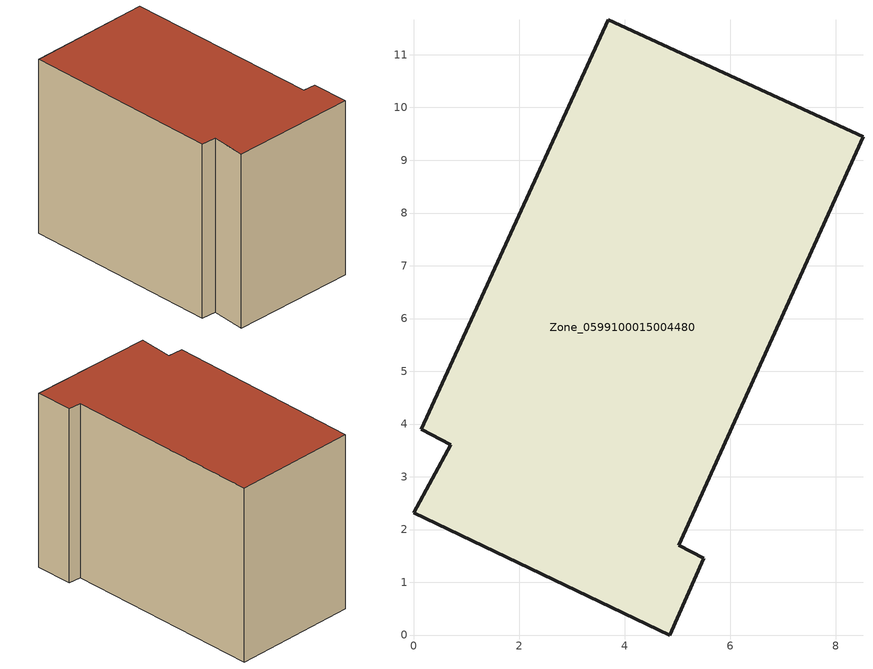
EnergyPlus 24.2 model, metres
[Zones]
Zone_0599100015004480
 floor ground (C_G): 5.03,1.7 5.5,1.45 4.86,0 0,2.32 0.7,3.61 0.14,3.9 3.69,11.66 8.52,9.44 z0.96
 wall outside (C_F): 8.52,9.44 3.69,11.66 0.14,3.9 0.7,3.61 0,2.32 4.86,0 5.5,1.45 5.03,1.7 8.52,9.44 z0.96:8.52
 roof outside (C_R): 5.03,1.7 8.52,9.44 3.69,11.66 0.14,3.9 0.7,3.61 0,2.32 4.86,0 5.5,1.45 z8.52
[BUILDING]
Pand.0599100015004480: North Axis=0; Terrain=City; Loads Convergence Tolerance Value=0.04; Temperature Convergence Tolerance Value=0.4; Solar Distribution=FullExterior; Maximum Number of Warmup Days=25; Minimum Number of Warmup Days=1
[Site:Location]
Rotterdam.The.Hague.AP_ZH_NLD Design_Conditions: Latitude=51.96; Longitude=4.45; Time Zone=1; Elevation=-4.5
[SITE:GROUNDTEMPERATURE:BUILDINGSURFACE]
18, 18, 18, 18, 18, 18, 18, 18, 18, 18, 18, 18
[MATERIAL] Thermal Absorptance=0.9; Solar Absorptance=0.7; Visible Absorptance=0.7
Name | Roughness | Thickness | Conductivity | Density | Specific Heat
G.TI.1965-1974 | MediumSmooth | 0.15 | 0.882353 | 540 | 1210
F.TI.1965-1974 | Rough | 0.3 | 0.697674 | 1920 | 840
R.TI.1965-1974 | MediumRough | 0.2 | 0.232558 | 1500 | 1000
[CONSTRUCTION]
C_G: G.TI.1965-1974
C_F: F.TI.1965-1974
C_R: R.TI.1965-1974
[ZONE]
Zone_0599100015004480: Type=1; Multiplier=1; Ceiling Height=Autocalculate; Volume=Autocalculate; Floor Area=autocalculate; Part of Total Floor Area=Yes
[ZONEINFILTRATION:DESIGNFLOWRATE]
Infil_Zone_0599100015004480: Zone or ZoneList or Space or SpaceList=Zone_0599100015004480; Schedule=AlwaysOn; Design Flow Rate Calculation Method=Flow/Area; Flow Rate per Floor Area=0.003; Constant Term Coefficient=1; Temperature Term Coefficient=0; Velocity Term Coefficient=0; Velocity Squared Term Coefficient=0
[HVACTEMPLATE:ZONE:IDEALLOADSAIRSYSTEM]
Zone_0599100015004480: Maximum Heating Supply Air Temperature=50; Minimum Cooling Supply Air Temperature=13; Maximum Heating Supply Air Humidity Ratio=0.0156; Minimum Cooling Supply Air Humidity Ratio=0.0077; Heating Limit=NoLimit; Cooling Limit=NoLimit; Dehumidification Control Type=ConstantSensibleHeatRatio; Cooling Sensible Heat Ratio=0.7; Dehumidification Setpoint=60; Humidification Control Type=None; Humidification Setpoint=30; Outdoor Air Method=None; Outdoor Air Flow Rate per Person=0.00944; Outdoor Air Flow Rate per Zone Floor Area=0; Outdoor Air Flow Rate per Zone=0; Demand Controlled Ventilation Type=None; Outdoor Air Economizer Type=NoEconomizer; Heat Recovery Type=None; Sensible Heat Recovery Effectiveness=0.7; Latent Heat Recovery Effectiveness=0.65
[ZONECONTROL:THERMOSTAT]
ThermostatControl_Zone_0599100015004480: Zone or ZoneList=Zone_0599100015004480; Control Type Schedule=DualSetpointControlType; Control 1=Thermostat_Zone_0599100015004480; Temperature Difference Between Cutout And Setpoint=0
[THERMOSTATSETPOINT:DUALSETPOINT]
Thermostat_Zone_0599100015004480: Heating Setpoint Temperature Schedule=HeatingSetpoint_Zone_0599100015004480; Cooling Setpoint Temperature Schedule=CoolingSetpoint_Zone_0599100015004480
[SCHEDULE:COMPACT]
HeatingSetpoint_Zone_0599100015004480: Through: 12/31, For: AllDays, Until: 24:00, 21
CoolingSetpoint_Zone_0599100015004480: Through: 12/31, For: AllDays, Until: 24:00, 24
DualSetpointControlType: Through: 12/31, For: AllDays, Until: 24:00, 4
AlwaysOn: Through: 12/31, For: AllDays, Until: 24:00, 1
